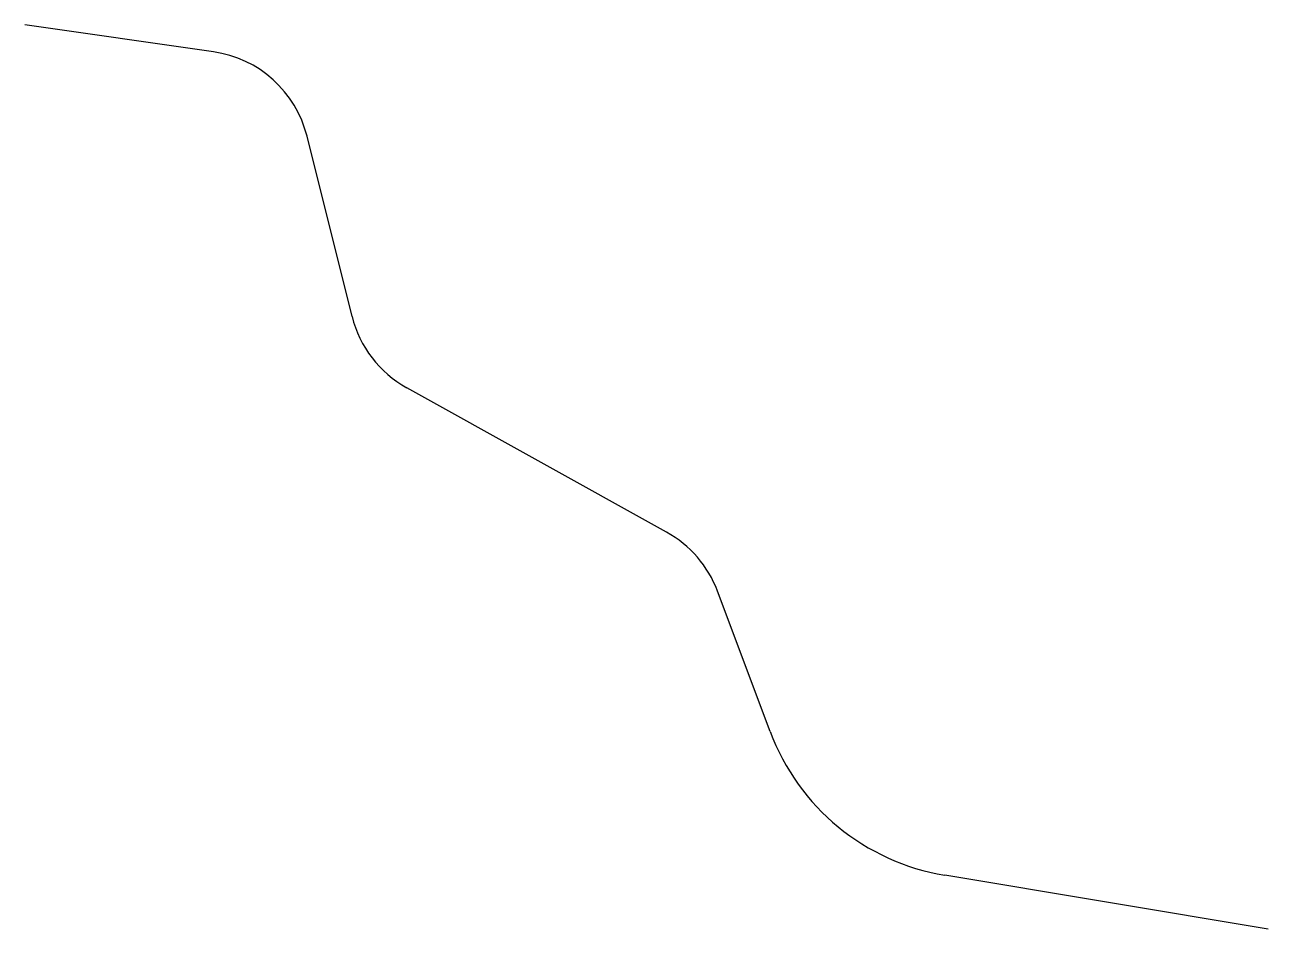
# Model space of a CAD drawing. Header units: millimetres. Extents: x -33 to 0, y -30 to -6.
import ezdxf

# ---------------------------------------------------------------- set-up
doc = ezdxf.new("R2010")
doc.units = ezdxf.units.MM
doc.header["$MEASUREMENT"] = 0
doc.layers.get('0').update_dxf_attribs({"lineweight": 25, "true_color": 0xffffff})

msp = doc.modelspace()

# ---------------------------------------------------------------- linework, layer by layer
for p, q in [((-27.997, -6.715), (-33, -6)), ((-24.316, -13.737), (-25.511, -8.957)), ((-15.965, -19.464), (-22.862, -15.632)), ((-13.216, -24.758), (-14.613, -21.033)), ((0, -30), (-8.584, -28.569))]:
    msp.add_line(p, q)
for centre, radius, start, end in [((-28.421, -9.685), 3, 14.0362, 81.8699), ((-21.405, -13.01), 3, 194.0362, 240.9454), ((-17.422, -22.087), 3, 20.556, 60.9454), ((-7.598, -22.651), 6, 200.556, 260.5377)]:
    msp.add_arc(centre, radius, start, end)

doc.saveas('drawing.dxf')
